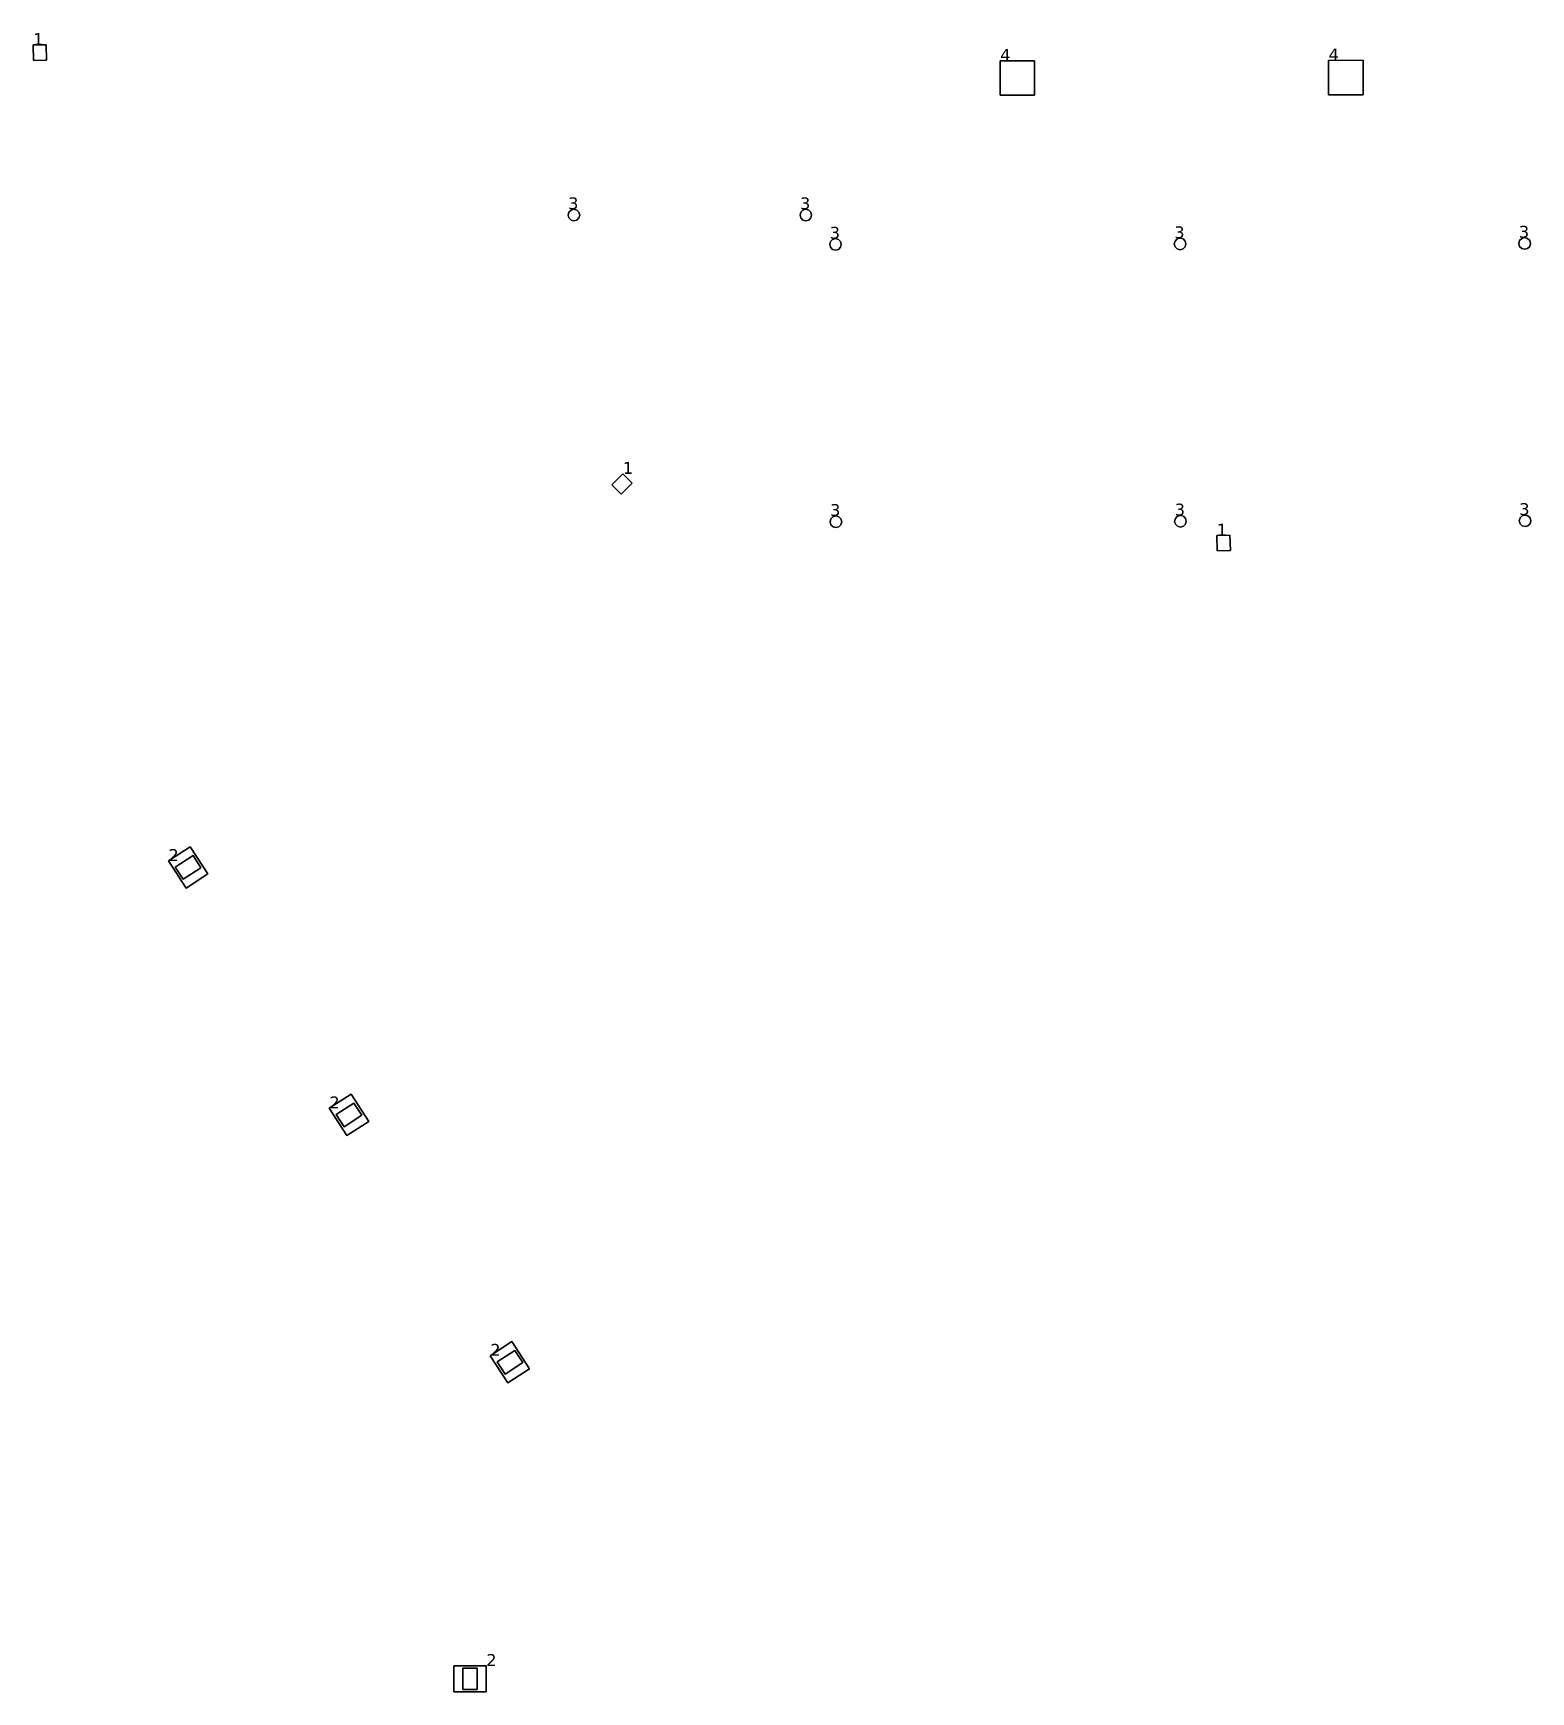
# Model space of a CAD drawing. Header units: inches. Extents: x -3 to 1235, y -1 to 963.
# Drawn here: x -0.29 to 22.51, y -1 to 24.24 of the extents above; entities that cross this region are included whole.
import ezdxf

# ---------------------------------------------------------------- set-up
doc = ezdxf.new("R2010")
doc.units = ezdxf.units.IN
doc.header["$MEASUREMENT"] = 0
doc.layers.add('DLX_TERR_LUM', color=7, linetype='Continuous', true_color=0x000000)
doc.layers.add('DLX_TERR_LUMKEY_IDX', color=7, linetype='Continuous', true_color=0x7f7f7f)
doc.styles.add('TableTextStyle', font='')
doc.styles.get('TableTextStyle').set_extended_font_data('VERDANA.TTF')

msp = doc.modelspace()

# ---------------------------------------------------------------- linework, layer by layer
at = {"layer": 'DLX_TERR_LUM'}
for points in [[(-0.287, 24.064, 0), (-0.087, 24.067, 0)], [(-0.087, 24.067, 0), (-0.287, 24.064, 0)], [(-0.087, 24.067, 0), (-0.287, 24.064, 0)], [(-0.287, 24.064, 0), (-0.087, 24.067, 0)], [(-0.283, 23.829, 0), (-0.287, 24.064, 0)], [(-0.287, 24.064, 0), (-0.287, 24.064, 0)], [(-0.287, 24.064, 0), (-0.283, 23.829, 0)], [(-0.287, 24.064, 0), (-0.287, 24.064, 0)], [(-0.287, 24.064, 0), (-0.283, 23.829, 0)], [(-0.283, 23.829, 0), (-0.287, 24.064, 0)], [(-0.087, 24.067, 0), (-0.087, 24.067, 0)], [(-0.087, 24.067, 0), (-0.083, 23.832, 0)], [(-0.083, 23.832, 0), (-0.087, 24.067, 0)], [(-0.087, 24.067, 0), (-0.087, 24.067, 0)], [(-0.083, 23.832, 0), (-0.087, 24.067, 0)], [(-0.087, 24.067, 0), (-0.083, 23.832, 0)], [(-0.083, 23.832, 0), (-0.283, 23.829, 0)], [(-0.283, 23.829, 0), (-0.083, 23.832, 0)], [(-0.283, 23.829, 0), (-0.083, 23.832, 0)], [(-0.083, 23.832, 0), (-0.283, 23.829, 0)], [(-0.283, 23.829, 0), (-0.283, 23.829, 0)], [(-0.283, 23.829, 0), (-0.283, 23.829, 0)], [(-0.083, 23.832, 0), (-0.083, 23.832, 0)], [(-0.083, 23.832, 0), (-0.083, 23.832, 0)], [(14.435, 23.823, 0), (14.96, 23.824, 0)], [(14.96, 23.824, 0), (14.435, 23.823, 0)], [(14.96, 23.824, 0), (14.435, 23.823, 0)], [(14.435, 23.823, 0), (14.96, 23.824, 0)], [(14.435, 23.298, 0), (14.435, 23.823, 0)], [(14.435, 23.823, 0), (14.435, 23.823, 0)], [(14.435, 23.823, 0), (14.435, 23.298, 0)], [(14.435, 23.823, 0), (14.435, 23.823, 0)], [(14.435, 23.823, 0), (14.435, 23.298, 0)], [(14.435, 23.298, 0), (14.435, 23.823, 0)], [(14.96, 23.824, 0), (14.96, 23.824, 0)], [(14.96, 23.824, 0), (14.96, 23.299, 0)], [(14.96, 23.299, 0), (14.96, 23.824, 0)], [(14.96, 23.824, 0), (14.96, 23.824, 0)], [(14.96, 23.299, 0), (14.96, 23.824, 0)], [(14.96, 23.824, 0), (14.96, 23.299, 0)], [(19.435, 23.83, 0), (19.96, 23.831, 0)], [(19.96, 23.831, 0), (19.435, 23.83, 0)], [(19.96, 23.831, 0), (19.435, 23.83, 0)], [(19.435, 23.83, 0), (19.96, 23.831, 0)], [(19.435, 23.305, 0), (19.435, 23.83, 0)], [(19.435, 23.83, 0), (19.435, 23.83, 0)], [(19.435, 23.83, 0), (19.435, 23.305, 0)], [(19.435, 23.83, 0), (19.435, 23.83, 0)], [(19.435, 23.83, 0), (19.435, 23.305, 0)], [(19.435, 23.305, 0), (19.435, 23.83, 0)], [(19.96, 23.831, 0), (19.96, 23.831, 0)], [(19.96, 23.831, 0), (19.96, 23.306, 0)], [(19.96, 23.306, 0), (19.96, 23.831, 0)], [(19.96, 23.831, 0), (19.96, 23.831, 0)], [(19.96, 23.306, 0), (19.96, 23.831, 0)], [(19.96, 23.831, 0), (19.96, 23.306, 0)], [(14.96, 23.299, 0), (14.435, 23.298, 0)], [(14.435, 23.298, 0), (14.96, 23.299, 0)], [(14.435, 23.298, 0), (14.96, 23.299, 0)], [(14.96, 23.299, 0), (14.435, 23.298, 0)], [(14.435, 23.298, 0), (14.435, 23.298, 0)], [(14.435, 23.298, 0), (14.435, 23.298, 0)], [(14.96, 23.299, 0), (14.96, 23.299, 0)], [(14.96, 23.299, 0), (14.96, 23.299, 0)], [(19.96, 23.306, 0), (19.435, 23.305, 0)], [(19.435, 23.305, 0), (19.96, 23.306, 0)], [(19.435, 23.305, 0), (19.96, 23.306, 0)], [(19.96, 23.306, 0), (19.435, 23.305, 0)], [(19.435, 23.305, 0), (19.435, 23.305, 0)], [(19.435, 23.305, 0), (19.435, 23.305, 0)], [(19.96, 23.306, 0), (19.96, 23.306, 0)], [(19.96, 23.306, 0), (19.96, 23.306, 0)], [(7.858, 21.475, 0), (7.87, 21.52, 0)], [(7.87, 21.52, 0), (7.858, 21.475, 0)], [(7.87, 21.52, 0), (7.858, 21.475, 0)], [(7.858, 21.475, 0), (7.87, 21.52, 0)], [(7.87, 21.431, 0), (7.858, 21.475, 0)], [(7.858, 21.475, 0), (7.858, 21.475, 0)], [(7.858, 21.475, 0), (7.87, 21.431, 0)], [(7.858, 21.475, 0), (7.858, 21.475, 0)], [(7.858, 21.475, 0), (7.87, 21.431, 0)], [(7.87, 21.431, 0), (7.858, 21.475, 0)], [(7.87, 21.52, 0), (7.902, 21.552, 0)], [(7.902, 21.552, 0), (7.87, 21.52, 0)], [(7.902, 21.552, 0), (7.87, 21.52, 0)], [(7.87, 21.52, 0), (7.902, 21.552, 0)], [(7.87, 21.52, 0), (7.87, 21.52, 0)], [(7.87, 21.52, 0), (7.87, 21.52, 0)], [(7.902, 21.552, 0), (7.947, 21.564, 0)], [(7.947, 21.564, 0), (7.902, 21.552, 0)], [(7.947, 21.564, 0), (7.902, 21.552, 0)], [(7.902, 21.552, 0), (7.947, 21.564, 0)], [(7.902, 21.552, 0), (7.902, 21.552, 0)], [(7.902, 21.552, 0), (7.902, 21.552, 0)], [(7.947, 21.564, 0), (7.947, 21.564, 0)], [(7.947, 21.564, 0), (7.991, 21.552, 0)], [(7.991, 21.552, 0), (7.947, 21.564, 0)], [(7.947, 21.564, 0), (7.947, 21.564, 0)], [(7.991, 21.552, 0), (7.947, 21.564, 0)], [(7.947, 21.564, 0), (7.991, 21.552, 0)], [(7.991, 21.552, 0), (7.991, 21.552, 0)], [(7.991, 21.552, 0), (8.023, 21.52, 0)], [(8.023, 21.52, 0), (7.991, 21.552, 0)], [(7.991, 21.552, 0), (7.991, 21.552, 0)], [(8.023, 21.52, 0), (7.991, 21.552, 0)], [(7.991, 21.552, 0), (8.023, 21.52, 0)], [(8.023, 21.52, 0), (8.023, 21.52, 0)], [(8.023, 21.52, 0), (8.035, 21.475, 0)], [(8.035, 21.475, 0), (8.023, 21.52, 0)], [(8.023, 21.52, 0), (8.023, 21.52, 0)], [(8.035, 21.475, 0), (8.023, 21.52, 0)], [(8.023, 21.52, 0), (8.035, 21.475, 0)], [(8.035, 21.475, 0), (8.023, 21.431, 0)], [(8.023, 21.431, 0), (8.035, 21.475, 0)], [(8.023, 21.431, 0), (8.035, 21.475, 0)], [(8.035, 21.475, 0), (8.023, 21.431, 0)], [(8.035, 21.475, 0), (8.035, 21.475, 0)], [(8.035, 21.475, 0), (8.035, 21.475, 0)], [(11.388, 21.475, 0), (11.4, 21.52, 0)], [(11.4, 21.52, 0), (11.388, 21.475, 0)], [(11.4, 21.52, 0), (11.388, 21.475, 0)], [(11.388, 21.475, 0), (11.4, 21.52, 0)], [(11.4, 21.431, 0), (11.388, 21.475, 0)], [(11.388, 21.475, 0), (11.388, 21.475, 0)], [(11.388, 21.475, 0), (11.4, 21.431, 0)], [(11.388, 21.475, 0), (11.388, 21.475, 0)], [(11.388, 21.475, 0), (11.4, 21.431, 0)], [(11.4, 21.431, 0), (11.388, 21.475, 0)], [(11.4, 21.52, 0), (11.432, 21.552, 0)], [(11.432, 21.552, 0), (11.4, 21.52, 0)], [(11.432, 21.552, 0), (11.4, 21.52, 0)], [(11.4, 21.52, 0), (11.432, 21.552, 0)], [(11.4, 21.52, 0), (11.4, 21.52, 0)], [(11.4, 21.52, 0), (11.4, 21.52, 0)], [(11.432, 21.552, 0), (11.477, 21.564, 0)], [(11.477, 21.564, 0), (11.432, 21.552, 0)], [(11.477, 21.564, 0), (11.432, 21.552, 0)], [(11.432, 21.552, 0), (11.477, 21.564, 0)], [(11.432, 21.552, 0), (11.432, 21.552, 0)], [(11.432, 21.552, 0), (11.432, 21.552, 0)], [(11.477, 21.564, 0), (11.477, 21.564, 0)], [(11.477, 21.564, 0), (11.521, 21.552, 0)], [(11.521, 21.552, 0), (11.477, 21.564, 0)], [(11.477, 21.564, 0), (11.477, 21.564, 0)], [(11.521, 21.552, 0), (11.477, 21.564, 0)], [(11.477, 21.564, 0), (11.521, 21.552, 0)], [(11.521, 21.552, 0), (11.521, 21.552, 0)], [(11.521, 21.552, 0), (11.553, 21.52, 0)], [(11.553, 21.52, 0), (11.521, 21.552, 0)], [(11.521, 21.552, 0), (11.521, 21.552, 0)], [(11.553, 21.52, 0), (11.521, 21.552, 0)], [(11.521, 21.552, 0), (11.553, 21.52, 0)], [(11.553, 21.52, 0), (11.553, 21.52, 0)], [(11.553, 21.52, 0), (11.565, 21.475, 0)], [(11.565, 21.475, 0), (11.553, 21.52, 0)], [(11.553, 21.52, 0), (11.553, 21.52, 0)], [(11.565, 21.475, 0), (11.553, 21.52, 0)], [(11.553, 21.52, 0), (11.565, 21.475, 0)], [(11.565, 21.475, 0), (11.553, 21.431, 0)], [(11.553, 21.431, 0), (11.565, 21.475, 0)], [(11.553, 21.431, 0), (11.565, 21.475, 0)], [(11.565, 21.475, 0), (11.553, 21.431, 0)], [(11.565, 21.475, 0), (11.565, 21.475, 0)], [(11.565, 21.475, 0), (11.565, 21.475, 0)], [(7.87, 21.431, 0), (7.87, 21.431, 0)], [(7.902, 21.399, 0), (7.87, 21.431, 0)], [(7.87, 21.431, 0), (7.87, 21.431, 0)], [(7.87, 21.431, 0), (7.902, 21.399, 0)], [(7.87, 21.431, 0), (7.902, 21.399, 0)], [(7.902, 21.399, 0), (7.87, 21.431, 0)], [(7.947, 21.387, 0), (7.902, 21.399, 0)], [(7.902, 21.399, 0), (7.902, 21.399, 0)], [(7.902, 21.399, 0), (7.947, 21.387, 0)], [(7.902, 21.399, 0), (7.902, 21.399, 0)], [(7.902, 21.399, 0), (7.947, 21.387, 0)], [(7.947, 21.387, 0), (7.902, 21.399, 0)], [(7.991, 21.399, 0), (7.947, 21.387, 0)], [(7.947, 21.387, 0), (7.991, 21.399, 0)], [(7.947, 21.387, 0), (7.991, 21.399, 0)], [(7.991, 21.399, 0), (7.947, 21.387, 0)], [(7.947, 21.387, 0), (7.947, 21.387, 0)], [(7.947, 21.387, 0), (7.947, 21.387, 0)], [(8.023, 21.431, 0), (7.991, 21.399, 0)], [(7.991, 21.399, 0), (8.023, 21.431, 0)], [(7.991, 21.399, 0), (8.023, 21.431, 0)], [(8.023, 21.431, 0), (7.991, 21.399, 0)], [(7.991, 21.399, 0), (7.991, 21.399, 0)], [(7.991, 21.399, 0), (7.991, 21.399, 0)], [(8.023, 21.431, 0), (8.023, 21.431, 0)], [(8.023, 21.431, 0), (8.023, 21.431, 0)], [(11.4, 21.431, 0), (11.4, 21.431, 0)], [(11.432, 21.399, 0), (11.4, 21.431, 0)], [(11.4, 21.431, 0), (11.4, 21.431, 0)], [(11.4, 21.431, 0), (11.432, 21.399, 0)], [(11.4, 21.431, 0), (11.432, 21.399, 0)], [(11.432, 21.399, 0), (11.4, 21.431, 0)], [(11.477, 21.387, 0), (11.432, 21.399, 0)], [(11.432, 21.399, 0), (11.432, 21.399, 0)], [(11.432, 21.399, 0), (11.477, 21.387, 0)], [(11.432, 21.399, 0), (11.432, 21.399, 0)], [(11.432, 21.399, 0), (11.477, 21.387, 0)], [(11.477, 21.387, 0), (11.432, 21.399, 0)], [(11.521, 21.399, 0), (11.477, 21.387, 0)], [(11.477, 21.387, 0), (11.521, 21.399, 0)], [(11.477, 21.387, 0), (11.521, 21.399, 0)], [(11.521, 21.399, 0), (11.477, 21.387, 0)], [(11.477, 21.387, 0), (11.477, 21.387, 0)], [(11.477, 21.387, 0), (11.477, 21.387, 0)], [(11.553, 21.431, 0), (11.521, 21.399, 0)], [(11.521, 21.399, 0), (11.553, 21.431, 0)], [(11.521, 21.399, 0), (11.553, 21.431, 0)], [(11.553, 21.431, 0), (11.521, 21.399, 0)], [(11.521, 21.399, 0), (11.521, 21.399, 0)], [(11.521, 21.399, 0), (11.521, 21.399, 0)], [(11.553, 21.431, 0), (11.553, 21.431, 0)], [(11.553, 21.431, 0), (11.553, 21.431, 0)], [(11.84, 21.028, 0), (11.852, 21.072, 0)], [(11.852, 21.072, 0), (11.84, 21.028, 0)], [(11.852, 21.072, 0), (11.84, 21.028, 0)], [(11.84, 21.028, 0), (11.852, 21.072, 0)], [(11.852, 20.984, 0), (11.84, 21.028, 0)], [(11.84, 21.028, 0), (11.84, 21.028, 0)], [(11.84, 21.028, 0), (11.852, 20.984, 0)], [(11.84, 21.028, 0), (11.84, 21.028, 0)], [(11.84, 21.028, 0), (11.852, 20.984, 0)], [(11.852, 20.984, 0), (11.84, 21.028, 0)], [(11.852, 21.072, 0), (11.885, 21.104, 0)], [(11.885, 21.104, 0), (11.852, 21.072, 0)], [(11.885, 21.104, 0), (11.852, 21.072, 0)], [(11.852, 21.072, 0), (11.885, 21.104, 0)], [(11.852, 21.072, 0), (11.852, 21.072, 0)], [(11.852, 21.072, 0), (11.852, 21.072, 0)], [(11.852, 20.984, 0), (11.852, 20.984, 0)], [(11.885, 20.951, 0), (11.852, 20.984, 0)], [(11.852, 20.984, 0), (11.852, 20.984, 0)], [(11.852, 20.984, 0), (11.885, 20.951, 0)], [(11.852, 20.984, 0), (11.885, 20.951, 0)], [(11.885, 20.951, 0), (11.852, 20.984, 0)], [(11.885, 21.104, 0), (11.929, 21.116, 0)], [(11.929, 21.116, 0), (11.885, 21.104, 0)], [(11.929, 21.116, 0), (11.885, 21.104, 0)], [(11.885, 21.104, 0), (11.929, 21.116, 0)], [(11.885, 21.104, 0), (11.885, 21.104, 0)], [(11.885, 21.104, 0), (11.885, 21.104, 0)], [(11.929, 21.116, 0), (11.929, 21.116, 0)], [(11.929, 21.116, 0), (11.973, 21.105, 0)], [(11.973, 21.105, 0), (11.929, 21.116, 0)], [(11.929, 21.116, 0), (11.929, 21.116, 0)], [(11.973, 21.105, 0), (11.929, 21.116, 0)], [(11.929, 21.116, 0), (11.973, 21.105, 0)], [(11.973, 21.105, 0), (11.973, 21.105, 0)], [(11.973, 21.105, 0), (12.005, 21.072, 0)], [(12.005, 21.072, 0), (11.973, 21.105, 0)], [(11.973, 21.105, 0), (11.973, 21.105, 0)], [(12.005, 21.072, 0), (11.973, 21.105, 0)], [(11.973, 21.105, 0), (12.005, 21.072, 0)], [(12.006, 20.984, 0), (11.973, 20.951, 0)], [(11.973, 20.951, 0), (12.006, 20.984, 0)], [(11.973, 20.951, 0), (12.006, 20.984, 0)], [(12.006, 20.984, 0), (11.973, 20.951, 0)], [(12.005, 21.072, 0), (12.005, 21.072, 0)], [(12.005, 21.072, 0), (12.017, 21.028, 0)], [(12.017, 21.028, 0), (12.005, 21.072, 0)], [(12.005, 21.072, 0), (12.005, 21.072, 0)], [(12.017, 21.028, 0), (12.005, 21.072, 0)], [(12.005, 21.072, 0), (12.017, 21.028, 0)], [(12.017, 21.028, 0), (12.006, 20.984, 0)], [(12.006, 20.984, 0), (12.017, 21.028, 0)], [(12.006, 20.984, 0), (12.017, 21.028, 0)], [(12.017, 21.028, 0), (12.006, 20.984, 0)], [(12.006, 20.984, 0), (12.006, 20.984, 0)], [(12.006, 20.984, 0), (12.006, 20.984, 0)], [(12.017, 21.028, 0), (12.017, 21.028, 0)], [(12.017, 21.028, 0), (12.017, 21.028, 0)], [(17.086, 21.035, 0), (17.098, 21.079, 0)], [(17.098, 21.079, 0), (17.086, 21.035, 0)], [(17.098, 21.079, 0), (17.086, 21.035, 0)], [(17.086, 21.035, 0), (17.098, 21.079, 0)], [(17.098, 20.991, 0), (17.086, 21.035, 0)], [(17.086, 21.035, 0), (17.086, 21.035, 0)], [(17.086, 21.035, 0), (17.098, 20.991, 0)], [(17.086, 21.035, 0), (17.086, 21.035, 0)], [(17.086, 21.035, 0), (17.098, 20.991, 0)], [(17.098, 20.991, 0), (17.086, 21.035, 0)], [(17.098, 21.079, 0), (17.13, 21.112, 0)], [(17.13, 21.112, 0), (17.098, 21.079, 0)], [(17.13, 21.112, 0), (17.098, 21.079, 0)], [(17.098, 21.079, 0), (17.13, 21.112, 0)], [(17.098, 21.079, 0), (17.098, 21.079, 0)], [(17.098, 21.079, 0), (17.098, 21.079, 0)], [(17.098, 20.991, 0), (17.098, 20.991, 0)], [(17.131, 20.959, 0), (17.098, 20.991, 0)], [(17.098, 20.991, 0), (17.098, 20.991, 0)], [(17.098, 20.991, 0), (17.131, 20.959, 0)], [(17.098, 20.991, 0), (17.131, 20.959, 0)], [(17.131, 20.959, 0), (17.098, 20.991, 0)], [(17.13, 21.112, 0), (17.175, 21.124, 0)], [(17.175, 21.124, 0), (17.13, 21.112, 0)], [(17.175, 21.124, 0), (17.13, 21.112, 0)], [(17.13, 21.112, 0), (17.175, 21.124, 0)], [(17.13, 21.112, 0), (17.13, 21.112, 0)], [(17.13, 21.112, 0), (17.13, 21.112, 0)], [(17.175, 20.947, 0), (17.131, 20.959, 0)], [(17.131, 20.959, 0), (17.131, 20.959, 0)], [(17.131, 20.959, 0), (17.175, 20.947, 0)], [(17.131, 20.959, 0), (17.131, 20.959, 0)], [(17.131, 20.959, 0), (17.175, 20.947, 0)], [(17.175, 20.947, 0), (17.131, 20.959, 0)], [(17.175, 21.124, 0), (17.175, 21.124, 0)], [(17.175, 21.124, 0), (17.219, 21.112, 0)], [(17.219, 21.112, 0), (17.175, 21.124, 0)], [(17.175, 21.124, 0), (17.175, 21.124, 0)], [(17.219, 21.112, 0), (17.175, 21.124, 0)], [(17.175, 21.124, 0), (17.219, 21.112, 0)], [(17.219, 20.959, 0), (17.175, 20.947, 0)], [(17.175, 20.947, 0), (17.219, 20.959, 0)], [(17.175, 20.947, 0), (17.219, 20.959, 0)], [(17.219, 20.959, 0), (17.175, 20.947, 0)], [(17.219, 21.112, 0), (17.219, 21.112, 0)], [(17.219, 21.112, 0), (17.251, 21.079, 0)], [(17.251, 21.079, 0), (17.219, 21.112, 0)], [(17.219, 21.112, 0), (17.219, 21.112, 0)], [(17.251, 21.079, 0), (17.219, 21.112, 0)], [(17.219, 21.112, 0), (17.251, 21.079, 0)], [(17.251, 20.991, 0), (17.219, 20.959, 0)], [(17.219, 20.959, 0), (17.251, 20.991, 0)], [(17.219, 20.959, 0), (17.251, 20.991, 0)], [(17.251, 20.991, 0), (17.219, 20.959, 0)], [(17.219, 20.959, 0), (17.219, 20.959, 0)], [(17.219, 20.959, 0), (17.219, 20.959, 0)], [(17.251, 21.079, 0), (17.251, 21.079, 0)], [(17.251, 21.079, 0), (17.263, 21.035, 0)], [(17.263, 21.035, 0), (17.251, 21.079, 0)], [(17.251, 21.079, 0), (17.251, 21.079, 0)], [(17.263, 21.035, 0), (17.251, 21.079, 0)], [(17.251, 21.079, 0), (17.263, 21.035, 0)], [(17.263, 21.035, 0), (17.251, 20.991, 0)], [(17.251, 20.991, 0), (17.263, 21.035, 0)], [(17.251, 20.991, 0), (17.263, 21.035, 0)], [(17.263, 21.035, 0), (17.251, 20.991, 0)], [(17.251, 20.991, 0), (17.251, 20.991, 0)], [(17.251, 20.991, 0), (17.251, 20.991, 0)], [(17.263, 21.035, 0), (17.263, 21.035, 0)], [(17.263, 21.035, 0), (17.263, 21.035, 0)], [(22.332, 21.042, 0), (22.344, 21.086, 0)], [(22.344, 21.086, 0), (22.332, 21.042, 0)], [(22.344, 21.086, 0), (22.332, 21.042, 0)], [(22.332, 21.042, 0), (22.344, 21.086, 0)], [(22.344, 20.998, 0), (22.332, 21.042, 0)], [(22.332, 21.042, 0), (22.332, 21.042, 0)], [(22.332, 21.042, 0), (22.344, 20.998, 0)], [(22.332, 21.042, 0), (22.332, 21.042, 0)], [(22.332, 21.042, 0), (22.344, 20.998, 0)], [(22.344, 20.998, 0), (22.332, 21.042, 0)], [(22.344, 21.086, 0), (22.376, 21.119, 0)], [(22.376, 21.119, 0), (22.344, 21.086, 0)], [(22.376, 21.119, 0), (22.344, 21.086, 0)], [(22.344, 21.086, 0), (22.376, 21.119, 0)], [(22.344, 21.086, 0), (22.344, 21.086, 0)], [(22.344, 21.086, 0), (22.344, 21.086, 0)], [(22.344, 20.998, 0), (22.344, 20.998, 0)], [(22.376, 20.966, 0), (22.344, 20.998, 0)], [(22.344, 20.998, 0), (22.344, 20.998, 0)], [(22.344, 20.998, 0), (22.376, 20.966, 0)], [(22.344, 20.998, 0), (22.376, 20.966, 0)], [(22.376, 20.966, 0), (22.344, 20.998, 0)], [(22.376, 21.119, 0), (22.42, 21.131, 0)], [(22.42, 21.131, 0), (22.376, 21.119, 0)], [(22.42, 21.131, 0), (22.376, 21.119, 0)], [(22.376, 21.119, 0), (22.42, 21.131, 0)], [(22.376, 21.119, 0), (22.376, 21.119, 0)], [(22.376, 21.119, 0), (22.376, 21.119, 0)], [(22.421, 20.954, 0), (22.376, 20.966, 0)], [(22.376, 20.966, 0), (22.376, 20.966, 0)], [(22.376, 20.966, 0), (22.421, 20.954, 0)], [(22.376, 20.966, 0), (22.376, 20.966, 0)], [(22.376, 20.966, 0), (22.421, 20.954, 0)], [(22.421, 20.954, 0), (22.376, 20.966, 0)], [(22.42, 21.131, 0), (22.42, 21.131, 0)], [(22.42, 21.131, 0), (22.465, 21.119, 0)], [(22.465, 21.119, 0), (22.42, 21.131, 0)], [(22.42, 21.131, 0), (22.42, 21.131, 0)], [(22.465, 21.119, 0), (22.42, 21.131, 0)], [(22.42, 21.131, 0), (22.465, 21.119, 0)], [(22.465, 20.966, 0), (22.421, 20.954, 0)], [(22.421, 20.954, 0), (22.465, 20.966, 0)], [(22.421, 20.954, 0), (22.465, 20.966, 0)], [(22.465, 20.966, 0), (22.421, 20.954, 0)], [(22.465, 21.119, 0), (22.465, 21.119, 0)], [(22.465, 21.119, 0), (22.497, 21.087, 0)], [(22.497, 21.087, 0), (22.465, 21.119, 0)], [(22.465, 21.119, 0), (22.465, 21.119, 0)], [(22.497, 21.087, 0), (22.465, 21.119, 0)], [(22.465, 21.119, 0), (22.497, 21.087, 0)], [(22.497, 20.998, 0), (22.465, 20.966, 0)], [(22.465, 20.966, 0), (22.497, 20.998, 0)], [(22.465, 20.966, 0), (22.497, 20.998, 0)], [(22.497, 20.998, 0), (22.465, 20.966, 0)], [(22.465, 20.966, 0), (22.465, 20.966, 0)], [(22.465, 20.966, 0), (22.465, 20.966, 0)], [(22.497, 21.087, 0), (22.497, 21.087, 0)], [(22.497, 21.087, 0), (22.509, 21.042, 0)], [(22.509, 21.042, 0), (22.497, 21.087, 0)], [(22.497, 21.087, 0), (22.497, 21.087, 0)], [(22.509, 21.042, 0), (22.497, 21.087, 0)], [(22.497, 21.087, 0), (22.509, 21.042, 0)], [(22.509, 21.042, 0), (22.497, 20.998, 0)], [(22.497, 20.998, 0), (22.509, 21.042, 0)], [(22.497, 20.998, 0), (22.509, 21.042, 0)], [(22.509, 21.042, 0), (22.497, 20.998, 0)], [(22.497, 20.998, 0), (22.497, 20.998, 0)], [(22.497, 20.998, 0), (22.497, 20.998, 0)], [(22.509, 21.042, 0), (22.509, 21.042, 0)], [(22.509, 21.042, 0), (22.509, 21.042, 0)], [(11.929, 20.94, 0), (11.885, 20.951, 0)], [(11.885, 20.951, 0), (11.885, 20.951, 0)], [(11.885, 20.951, 0), (11.929, 20.94, 0)], [(11.885, 20.951, 0), (11.885, 20.951, 0)], [(11.885, 20.951, 0), (11.929, 20.94, 0)], [(11.929, 20.94, 0), (11.885, 20.951, 0)], [(11.973, 20.951, 0), (11.929, 20.94, 0)], [(11.929, 20.94, 0), (11.973, 20.951, 0)], [(11.929, 20.94, 0), (11.973, 20.951, 0)], [(11.973, 20.951, 0), (11.929, 20.94, 0)], [(11.929, 20.94, 0), (11.929, 20.94, 0)], [(11.929, 20.94, 0), (11.929, 20.94, 0)], [(11.973, 20.951, 0), (11.973, 20.951, 0)], [(11.973, 20.951, 0), (11.973, 20.951, 0)], [(17.175, 20.947, 0), (17.175, 20.947, 0)], [(17.175, 20.947, 0), (17.175, 20.947, 0)], [(22.421, 20.954, 0), (22.421, 20.954, 0)], [(22.421, 20.954, 0), (22.421, 20.954, 0)], [(8.525, 17.37, 0), (8.691, 17.536, 0)], [(8.691, 17.536, 0), (8.525, 17.37, 0)], [(8.691, 17.536, 0), (8.525, 17.37, 0)], [(8.525, 17.37, 0), (8.691, 17.536, 0)], [(8.691, 17.536, 0), (8.691, 17.536, 0)], [(8.691, 17.536, 0), (8.832, 17.394, 0)], [(8.832, 17.394, 0), (8.691, 17.536, 0)], [(8.691, 17.536, 0), (8.691, 17.536, 0)], [(8.832, 17.394, 0), (8.691, 17.536, 0)], [(8.691, 17.536, 0), (8.832, 17.394, 0)], [(8.666, 17.228, 0), (8.525, 17.37, 0)], [(8.525, 17.37, 0), (8.525, 17.37, 0)], [(8.525, 17.37, 0), (8.666, 17.228, 0)], [(8.525, 17.37, 0), (8.525, 17.37, 0)], [(8.525, 17.37, 0), (8.666, 17.228, 0)], [(8.666, 17.228, 0), (8.525, 17.37, 0)], [(8.832, 17.394, 0), (8.666, 17.228, 0)], [(8.666, 17.228, 0), (8.832, 17.394, 0)], [(8.666, 17.228, 0), (8.832, 17.394, 0)], [(8.832, 17.394, 0), (8.666, 17.228, 0)], [(8.666, 17.228, 0), (8.666, 17.228, 0)], [(8.666, 17.228, 0), (8.666, 17.228, 0)], [(8.832, 17.394, 0), (8.832, 17.394, 0)], [(8.832, 17.394, 0), (8.832, 17.394, 0)], [(11.846, 16.806, 0), (11.858, 16.851, 0)], [(11.858, 16.851, 0), (11.846, 16.806, 0)], [(11.858, 16.851, 0), (11.846, 16.806, 0)], [(11.846, 16.806, 0), (11.858, 16.851, 0)], [(11.858, 16.762, 0), (11.846, 16.806, 0)], [(11.846, 16.806, 0), (11.846, 16.806, 0)], [(11.846, 16.806, 0), (11.858, 16.762, 0)], [(11.846, 16.806, 0), (11.846, 16.806, 0)], [(11.846, 16.806, 0), (11.858, 16.762, 0)], [(11.858, 16.762, 0), (11.846, 16.806, 0)], [(11.858, 16.851, 0), (11.89, 16.883, 0)], [(11.89, 16.883, 0), (11.858, 16.851, 0)], [(11.89, 16.883, 0), (11.858, 16.851, 0)], [(11.858, 16.851, 0), (11.89, 16.883, 0)], [(11.858, 16.851, 0), (11.858, 16.851, 0)], [(11.858, 16.851, 0), (11.858, 16.851, 0)], [(11.858, 16.762, 0), (11.858, 16.762, 0)], [(11.891, 16.73, 0), (11.858, 16.762, 0)], [(11.858, 16.762, 0), (11.858, 16.762, 0)], [(11.858, 16.762, 0), (11.891, 16.73, 0)], [(11.858, 16.762, 0), (11.891, 16.73, 0)], [(11.891, 16.73, 0), (11.858, 16.762, 0)], [(11.89, 16.883, 0), (11.935, 16.895, 0)], [(11.935, 16.895, 0), (11.89, 16.883, 0)], [(11.935, 16.895, 0), (11.89, 16.883, 0)], [(11.89, 16.883, 0), (11.935, 16.895, 0)], [(11.89, 16.883, 0), (11.89, 16.883, 0)], [(11.89, 16.883, 0), (11.89, 16.883, 0)], [(11.935, 16.718, 0), (11.891, 16.73, 0)], [(11.891, 16.73, 0), (11.891, 16.73, 0)], [(11.891, 16.73, 0), (11.935, 16.718, 0)], [(11.891, 16.73, 0), (11.891, 16.73, 0)], [(11.891, 16.73, 0), (11.935, 16.718, 0)], [(11.935, 16.718, 0), (11.891, 16.73, 0)], [(11.935, 16.895, 0), (11.935, 16.895, 0)], [(11.935, 16.895, 0), (11.979, 16.883, 0)], [(11.979, 16.883, 0), (11.935, 16.895, 0)], [(11.935, 16.895, 0), (11.935, 16.895, 0)], [(11.979, 16.883, 0), (11.935, 16.895, 0)], [(11.935, 16.895, 0), (11.979, 16.883, 0)], [(11.979, 16.73, 0), (11.935, 16.718, 0)], [(11.935, 16.718, 0), (11.979, 16.73, 0)], [(11.935, 16.718, 0), (11.979, 16.73, 0)], [(11.979, 16.73, 0), (11.935, 16.718, 0)], [(11.935, 16.718, 0), (11.935, 16.718, 0)], [(11.935, 16.718, 0), (11.935, 16.718, 0)], [(11.979, 16.883, 0), (11.979, 16.883, 0)], [(11.979, 16.883, 0), (12.011, 16.851, 0)], [(12.011, 16.851, 0), (11.979, 16.883, 0)], [(11.979, 16.883, 0), (11.979, 16.883, 0)], [(12.011, 16.851, 0), (11.979, 16.883, 0)], [(11.979, 16.883, 0), (12.011, 16.851, 0)], [(12.011, 16.762, 0), (11.979, 16.73, 0)], [(11.979, 16.73, 0), (12.011, 16.762, 0)], [(11.979, 16.73, 0), (12.011, 16.762, 0)], [(12.011, 16.762, 0), (11.979, 16.73, 0)], [(11.979, 16.73, 0), (11.979, 16.73, 0)], [(11.979, 16.73, 0), (11.979, 16.73, 0)], [(12.011, 16.851, 0), (12.011, 16.851, 0)], [(12.011, 16.851, 0), (12.023, 16.807, 0)], [(12.023, 16.807, 0), (12.011, 16.851, 0)], [(12.011, 16.851, 0), (12.011, 16.851, 0)], [(12.023, 16.807, 0), (12.011, 16.851, 0)], [(12.011, 16.851, 0), (12.023, 16.807, 0)], [(12.023, 16.807, 0), (12.011, 16.762, 0)], [(12.011, 16.762, 0), (12.023, 16.807, 0)], [(12.011, 16.762, 0), (12.023, 16.807, 0)], [(12.023, 16.807, 0), (12.011, 16.762, 0)], [(12.011, 16.762, 0), (12.011, 16.762, 0)], [(12.011, 16.762, 0), (12.011, 16.762, 0)], [(12.023, 16.807, 0), (12.023, 16.807, 0)], [(12.023, 16.807, 0), (12.023, 16.807, 0)], [(17.092, 16.813, 0), (17.104, 16.858, 0)], [(17.104, 16.858, 0), (17.092, 16.813, 0)], [(17.104, 16.858, 0), (17.092, 16.813, 0)], [(17.092, 16.813, 0), (17.104, 16.858, 0)], [(17.104, 16.769, 0), (17.092, 16.813, 0)], [(17.092, 16.813, 0), (17.092, 16.813, 0)], [(17.092, 16.813, 0), (17.104, 16.769, 0)], [(17.092, 16.813, 0), (17.092, 16.813, 0)], [(17.092, 16.813, 0), (17.104, 16.769, 0)], [(17.104, 16.769, 0), (17.092, 16.813, 0)], [(17.104, 16.858, 0), (17.136, 16.89, 0)], [(17.136, 16.89, 0), (17.104, 16.858, 0)], [(17.136, 16.89, 0), (17.104, 16.858, 0)], [(17.104, 16.858, 0), (17.136, 16.89, 0)], [(17.104, 16.858, 0), (17.104, 16.858, 0)], [(17.104, 16.858, 0), (17.104, 16.858, 0)], [(17.104, 16.769, 0), (17.104, 16.769, 0)], [(17.136, 16.737, 0), (17.104, 16.769, 0)], [(17.104, 16.769, 0), (17.104, 16.769, 0)], [(17.104, 16.769, 0), (17.136, 16.737, 0)], [(17.104, 16.769, 0), (17.136, 16.737, 0)], [(17.136, 16.737, 0), (17.104, 16.769, 0)], [(17.136, 16.89, 0), (17.18, 16.902, 0)], [(17.18, 16.902, 0), (17.136, 16.89, 0)], [(17.18, 16.902, 0), (17.136, 16.89, 0)], [(17.136, 16.89, 0), (17.18, 16.902, 0)], [(17.136, 16.89, 0), (17.136, 16.89, 0)], [(17.136, 16.89, 0), (17.136, 16.89, 0)], [(17.181, 16.725, 0), (17.136, 16.737, 0)], [(17.136, 16.737, 0), (17.136, 16.737, 0)], [(17.136, 16.737, 0), (17.181, 16.725, 0)], [(17.136, 16.737, 0), (17.136, 16.737, 0)], [(17.136, 16.737, 0), (17.181, 16.725, 0)], [(17.181, 16.725, 0), (17.136, 16.737, 0)], [(17.18, 16.902, 0), (17.18, 16.902, 0)], [(17.18, 16.902, 0), (17.224, 16.89, 0)], [(17.224, 16.89, 0), (17.18, 16.902, 0)], [(17.18, 16.902, 0), (17.18, 16.902, 0)], [(17.224, 16.89, 0), (17.18, 16.902, 0)], [(17.18, 16.902, 0), (17.224, 16.89, 0)], [(17.225, 16.737, 0), (17.181, 16.725, 0)], [(17.181, 16.725, 0), (17.225, 16.737, 0)], [(17.181, 16.725, 0), (17.225, 16.737, 0)], [(17.225, 16.737, 0), (17.181, 16.725, 0)], [(17.181, 16.725, 0), (17.181, 16.725, 0)], [(17.181, 16.725, 0), (17.181, 16.725, 0)], [(17.224, 16.89, 0), (17.224, 16.89, 0)], [(17.224, 16.89, 0), (17.257, 16.858, 0)], [(17.257, 16.858, 0), (17.224, 16.89, 0)], [(17.224, 16.89, 0), (17.224, 16.89, 0)], [(17.257, 16.858, 0), (17.224, 16.89, 0)], [(17.224, 16.89, 0), (17.257, 16.858, 0)], [(17.257, 16.77, 0), (17.225, 16.737, 0)], [(17.225, 16.737, 0), (17.257, 16.77, 0)], [(17.225, 16.737, 0), (17.257, 16.77, 0)], [(17.257, 16.77, 0), (17.225, 16.737, 0)], [(17.225, 16.737, 0), (17.225, 16.737, 0)], [(17.225, 16.737, 0), (17.225, 16.737, 0)], [(17.257, 16.858, 0), (17.257, 16.858, 0)], [(17.257, 16.858, 0), (17.269, 16.814, 0)], [(17.269, 16.814, 0), (17.257, 16.858, 0)], [(17.257, 16.858, 0), (17.257, 16.858, 0)], [(17.269, 16.814, 0), (17.257, 16.858, 0)], [(17.257, 16.858, 0), (17.269, 16.814, 0)], [(17.269, 16.814, 0), (17.257, 16.77, 0)], [(17.257, 16.77, 0), (17.269, 16.814, 0)], [(17.257, 16.77, 0), (17.269, 16.814, 0)], [(17.269, 16.814, 0), (17.257, 16.77, 0)], [(17.257, 16.77, 0), (17.257, 16.77, 0)], [(17.257, 16.77, 0), (17.257, 16.77, 0)], [(17.269, 16.814, 0), (17.269, 16.814, 0)], [(17.269, 16.814, 0), (17.269, 16.814, 0)], [(22.338, 16.821, 0), (22.35, 16.865, 0)], [(22.35, 16.865, 0), (22.338, 16.821, 0)], [(22.35, 16.865, 0), (22.338, 16.821, 0)], [(22.338, 16.821, 0), (22.35, 16.865, 0)], [(22.35, 16.776, 0), (22.338, 16.821, 0)], [(22.338, 16.821, 0), (22.338, 16.821, 0)], [(22.338, 16.821, 0), (22.35, 16.776, 0)], [(22.338, 16.821, 0), (22.338, 16.821, 0)], [(22.338, 16.821, 0), (22.35, 16.776, 0)], [(22.35, 16.776, 0), (22.338, 16.821, 0)], [(22.35, 16.865, 0), (22.382, 16.897, 0)], [(22.382, 16.897, 0), (22.35, 16.865, 0)], [(22.382, 16.897, 0), (22.35, 16.865, 0)], [(22.35, 16.865, 0), (22.382, 16.897, 0)], [(22.35, 16.865, 0), (22.35, 16.865, 0)], [(22.35, 16.865, 0), (22.35, 16.865, 0)], [(22.35, 16.776, 0), (22.35, 16.776, 0)], [(22.382, 16.744, 0), (22.35, 16.776, 0)], [(22.35, 16.776, 0), (22.35, 16.776, 0)], [(22.35, 16.776, 0), (22.382, 16.744, 0)], [(22.35, 16.776, 0), (22.382, 16.744, 0)], [(22.382, 16.744, 0), (22.35, 16.776, 0)], [(22.382, 16.897, 0), (22.426, 16.909, 0)], [(22.426, 16.909, 0), (22.382, 16.897, 0)], [(22.426, 16.909, 0), (22.382, 16.897, 0)], [(22.382, 16.897, 0), (22.426, 16.909, 0)], [(22.382, 16.897, 0), (22.382, 16.897, 0)], [(22.382, 16.897, 0), (22.382, 16.897, 0)], [(22.426, 16.732, 0), (22.382, 16.744, 0)], [(22.382, 16.744, 0), (22.382, 16.744, 0)], [(22.382, 16.744, 0), (22.426, 16.732, 0)], [(22.382, 16.744, 0), (22.382, 16.744, 0)], [(22.382, 16.744, 0), (22.426, 16.732, 0)], [(22.426, 16.732, 0), (22.382, 16.744, 0)], [(22.426, 16.909, 0), (22.426, 16.909, 0)], [(22.426, 16.909, 0), (22.47, 16.897, 0)], [(22.47, 16.897, 0), (22.426, 16.909, 0)], [(22.426, 16.909, 0), (22.426, 16.909, 0)], [(22.47, 16.897, 0), (22.426, 16.909, 0)], [(22.426, 16.909, 0), (22.47, 16.897, 0)], [(22.47, 16.744, 0), (22.426, 16.732, 0)], [(22.426, 16.732, 0), (22.47, 16.744, 0)], [(22.426, 16.732, 0), (22.47, 16.744, 0)], [(22.47, 16.744, 0), (22.426, 16.732, 0)], [(22.426, 16.732, 0), (22.426, 16.732, 0)], [(22.426, 16.732, 0), (22.426, 16.732, 0)], [(22.47, 16.897, 0), (22.47, 16.897, 0)], [(22.47, 16.897, 0), (22.503, 16.865, 0)], [(22.503, 16.865, 0), (22.47, 16.897, 0)], [(22.47, 16.897, 0), (22.47, 16.897, 0)], [(22.503, 16.865, 0), (22.47, 16.897, 0)], [(22.47, 16.897, 0), (22.503, 16.865, 0)], [(22.503, 16.777, 0), (22.47, 16.744, 0)], [(22.47, 16.744, 0), (22.503, 16.777, 0)], [(22.47, 16.744, 0), (22.503, 16.777, 0)], [(22.503, 16.777, 0), (22.47, 16.744, 0)], [(22.47, 16.744, 0), (22.47, 16.744, 0)], [(22.47, 16.744, 0), (22.47, 16.744, 0)], [(22.503, 16.865, 0), (22.503, 16.865, 0)], [(22.503, 16.865, 0), (22.515, 16.821, 0)], [(22.515, 16.821, 0), (22.503, 16.865, 0)], [(22.503, 16.865, 0), (22.503, 16.865, 0)], [(22.515, 16.821, 0), (22.503, 16.865, 0)], [(22.503, 16.865, 0), (22.515, 16.821, 0)], [(22.515, 16.821, 0), (22.503, 16.777, 0)], [(22.503, 16.777, 0), (22.515, 16.821, 0)], [(22.503, 16.777, 0), (22.515, 16.821, 0)], [(22.515, 16.821, 0), (22.503, 16.777, 0)], [(22.503, 16.777, 0), (22.503, 16.777, 0)], [(22.503, 16.777, 0), (22.503, 16.777, 0)], [(22.515, 16.821, 0), (22.515, 16.821, 0)], [(22.515, 16.821, 0), (22.515, 16.821, 0)], [(17.733, 16.596, 0), (17.933, 16.603, 0)], [(17.933, 16.603, 0), (17.733, 16.596, 0)], [(17.933, 16.603, 0), (17.733, 16.596, 0)], [(17.733, 16.596, 0), (17.933, 16.603, 0)], [(17.741, 16.362, 0), (17.733, 16.596, 0)], [(17.733, 16.596, 0), (17.733, 16.596, 0)], [(17.733, 16.596, 0), (17.741, 16.362, 0)], [(17.733, 16.596, 0), (17.733, 16.596, 0)], [(17.733, 16.596, 0), (17.741, 16.362, 0)], [(17.741, 16.362, 0), (17.733, 16.596, 0)], [(17.933, 16.603, 0), (17.933, 16.603, 0)], [(17.933, 16.603, 0), (17.941, 16.369, 0)], [(17.941, 16.369, 0), (17.933, 16.603, 0)], [(17.933, 16.603, 0), (17.933, 16.603, 0)], [(17.941, 16.369, 0), (17.933, 16.603, 0)], [(17.933, 16.603, 0), (17.941, 16.369, 0)], [(17.941, 16.369, 0), (17.741, 16.362, 0)], [(17.741, 16.362, 0), (17.941, 16.369, 0)], [(17.741, 16.362, 0), (17.941, 16.369, 0)], [(17.941, 16.369, 0), (17.741, 16.362, 0)], [(17.741, 16.362, 0), (17.741, 16.362, 0)], [(17.741, 16.362, 0), (17.741, 16.362, 0)], [(17.941, 16.369, 0), (17.941, 16.369, 0)], [(17.941, 16.369, 0), (17.941, 16.369, 0)], [(1.772, 11.644, 0), (2.104, 11.859, 0)], [(2.104, 11.859, 0), (1.772, 11.644, 0)], [(2.104, 11.859, 0), (1.772, 11.644, 0)], [(1.772, 11.644, 0), (2.104, 11.859, 0)], [(2.042, 11.23, 0), (1.772, 11.644, 0)], [(1.772, 11.644, 0), (1.772, 11.644, 0)], [(1.772, 11.644, 0), (2.042, 11.23, 0)], [(1.772, 11.644, 0), (1.772, 11.644, 0)], [(1.772, 11.644, 0), (2.042, 11.23, 0)], [(2.042, 11.23, 0), (1.772, 11.644, 0)], [(2.148, 11.725, 0), (1.877, 11.549, 0)], [(1.877, 11.549, 0), (2.148, 11.725, 0)], [(2.104, 11.859, 0), (2.104, 11.859, 0)], [(2.104, 11.859, 0), (2.373, 11.445, 0)], [(2.373, 11.445, 0), (2.104, 11.859, 0)], [(2.104, 11.859, 0), (2.104, 11.859, 0)], [(2.373, 11.445, 0), (2.104, 11.859, 0)], [(2.104, 11.859, 0), (2.373, 11.445, 0)], [(2.268, 11.54, 0), (2.148, 11.725, 0)], [(2.148, 11.725, 0), (2.268, 11.54, 0)], [(1.877, 11.549, 0), (1.998, 11.364, 0)], [(1.998, 11.364, 0), (1.877, 11.549, 0)], [(1.998, 11.364, 0), (2.268, 11.54, 0)], [(2.268, 11.54, 0), (1.998, 11.364, 0)], [(2.373, 11.445, 0), (2.042, 11.23, 0)], [(2.042, 11.23, 0), (2.373, 11.445, 0)], [(2.042, 11.23, 0), (2.373, 11.445, 0)], [(2.373, 11.445, 0), (2.042, 11.23, 0)], [(2.373, 11.445, 0), (2.373, 11.445, 0)], [(2.373, 11.445, 0), (2.373, 11.445, 0)], [(2.042, 11.23, 0), (2.042, 11.23, 0)], [(2.042, 11.23, 0), (2.042, 11.23, 0)], [(4.222, 7.878, 0), (4.553, 8.093, 0)], [(4.553, 8.093, 0), (4.222, 7.878, 0)], [(4.553, 8.093, 0), (4.222, 7.878, 0)], [(4.222, 7.878, 0), (4.553, 8.093, 0)], [(4.553, 8.093, 0), (4.553, 8.093, 0)], [(4.553, 8.093, 0), (4.823, 7.679, 0)], [(4.823, 7.679, 0), (4.553, 8.093, 0)], [(4.553, 8.093, 0), (4.553, 8.093, 0)], [(4.823, 7.679, 0), (4.553, 8.093, 0)], [(4.553, 8.093, 0), (4.823, 7.679, 0)], [(4.491, 7.464, 0), (4.222, 7.878, 0)], [(4.222, 7.878, 0), (4.222, 7.878, 0)], [(4.222, 7.878, 0), (4.491, 7.464, 0)], [(4.222, 7.878, 0), (4.222, 7.878, 0)], [(4.222, 7.878, 0), (4.491, 7.464, 0)], [(4.491, 7.464, 0), (4.222, 7.878, 0)], [(4.597, 7.959, 0), (4.327, 7.783, 0)], [(4.327, 7.783, 0), (4.597, 7.959, 0)], [(4.718, 7.774, 0), (4.597, 7.959, 0)], [(4.597, 7.959, 0), (4.718, 7.774, 0)], [(4.327, 7.783, 0), (4.447, 7.598, 0)], [(4.447, 7.598, 0), (4.327, 7.783, 0)], [(4.447, 7.598, 0), (4.718, 7.774, 0)], [(4.718, 7.774, 0), (4.447, 7.598, 0)], [(4.823, 7.679, 0), (4.491, 7.464, 0)], [(4.491, 7.464, 0), (4.823, 7.679, 0)], [(4.491, 7.464, 0), (4.823, 7.679, 0)], [(4.823, 7.679, 0), (4.491, 7.464, 0)], [(4.823, 7.679, 0), (4.823, 7.679, 0)], [(4.823, 7.679, 0), (4.823, 7.679, 0)], [(4.491, 7.464, 0), (4.491, 7.464, 0)], [(4.491, 7.464, 0), (4.491, 7.464, 0)], [(6.672, 4.112, 0), (7.003, 4.328, 0)], [(7.003, 4.328, 0), (6.672, 4.112, 0)], [(7.003, 4.328, 0), (6.672, 4.112, 0)], [(6.672, 4.112, 0), (7.003, 4.328, 0)], [(7.003, 4.328, 0), (7.003, 4.328, 0)], [(7.003, 4.328, 0), (7.272, 3.913, 0)], [(7.272, 3.913, 0), (7.003, 4.328, 0)], [(7.003, 4.328, 0), (7.003, 4.328, 0)], [(7.272, 3.913, 0), (7.003, 4.328, 0)], [(7.003, 4.328, 0), (7.272, 3.913, 0)], [(6.941, 3.698, 0), (6.672, 4.112, 0)], [(6.672, 4.112, 0), (6.672, 4.112, 0)], [(6.672, 4.112, 0), (6.941, 3.698, 0)], [(6.672, 4.112, 0), (6.672, 4.112, 0)], [(6.672, 4.112, 0), (6.941, 3.698, 0)], [(6.941, 3.698, 0), (6.672, 4.112, 0)], [(7.047, 4.193, 0), (6.776, 4.017, 0)], [(6.776, 4.017, 0), (7.047, 4.193, 0)], [(7.168, 4.008, 0), (7.047, 4.193, 0)], [(7.047, 4.193, 0), (7.168, 4.008, 0)], [(6.776, 4.017, 0), (6.897, 3.832, 0)], [(6.897, 3.832, 0), (6.776, 4.017, 0)], [(6.897, 3.832, 0), (7.168, 4.008, 0)], [(7.168, 4.008, 0), (6.897, 3.832, 0)], [(7.272, 3.913, 0), (6.941, 3.698, 0)], [(6.941, 3.698, 0), (7.272, 3.913, 0)], [(6.941, 3.698, 0), (7.272, 3.913, 0)], [(7.272, 3.913, 0), (6.941, 3.698, 0)], [(7.272, 3.913, 0), (7.272, 3.913, 0)], [(7.272, 3.913, 0), (7.272, 3.913, 0)], [(6.941, 3.698, 0), (6.941, 3.698, 0)], [(6.941, 3.698, 0), (6.941, 3.698, 0)], [(6.117, -1.004, 0), (6.117, -0.609, 0)], [(6.117, -0.609, 0), (6.117, -0.609, 0)], [(6.117, -0.609, 0), (6.117, -1.004, 0)], [(6.117, -0.609, 0), (6.611, -0.609, 0)], [(6.611, -0.609, 0), (6.117, -0.609, 0)], [(6.117, -0.609, 0), (6.117, -0.609, 0)], [(6.117, -0.609, 0), (6.117, -1.004, 0)], [(6.611, -0.609, 0), (6.117, -0.609, 0)], [(6.117, -1.004, 0), (6.117, -0.609, 0)], [(6.117, -0.609, 0), (6.611, -0.609, 0)], [(6.253, -0.645, 0), (6.253, -0.968, 0)], [(6.474, -0.645, 0), (6.253, -0.645, 0)], [(6.253, -0.968, 0), (6.253, -0.645, 0)], [(6.253, -0.645, 0), (6.474, -0.645, 0)], [(6.474, -0.968, 0), (6.474, -0.645, 0)], [(6.474, -0.645, 0), (6.474, -0.968, 0)], [(6.611, -0.609, 0), (6.611, -1.004, 0)], [(6.611, -1.004, 0), (6.611, -0.609, 0)], [(6.611, -0.609, 0), (6.611, -0.609, 0)], [(6.611, -0.609, 0), (6.611, -0.609, 0)], [(6.611, -1.004, 0), (6.611, -0.609, 0)], [(6.611, -0.609, 0), (6.611, -1.004, 0)], [(6.611, -1.004, 0), (6.117, -1.004, 0)], [(6.117, -1.004, 0), (6.117, -1.004, 0)], [(6.117, -1.004, 0), (6.611, -1.004, 0)], [(6.117, -1.004, 0), (6.117, -1.004, 0)], [(6.117, -1.004, 0), (6.611, -1.004, 0)], [(6.611, -1.004, 0), (6.117, -1.004, 0)], [(6.253, -0.968, 0), (6.474, -0.968, 0)], [(6.474, -0.968, 0), (6.253, -0.968, 0)], [(6.611, -1.004, 0), (6.611, -1.004, 0)], [(6.611, -1.004, 0), (6.611, -1.004, 0)]]:
    msp.add_polyline3d(points, dxfattribs=at)

# ---------------------------------------------------------------- texts
at = {"layer": 'DLX_TERR_LUMKEY_IDX', "style": 'TableTextStyle'}
for s, p in [('1', (-0.287, 24.064)), ('4', (14.435, 23.823)), ('4', (19.435, 23.83)), ('3', (7.858, 21.564)), ('3', (11.388, 21.564)), ('3', (11.84, 21.116)), ('3', (17.086, 21.123)), ('3', (22.332, 21.131)), ('1', (8.691, 17.536)), ('3', (11.846, 16.895)), ('3', (17.092, 16.902)), ('3', (22.338, 16.909)), ('1', (17.733, 16.596)), ('2', (1.772, 11.644)), ('2', (4.222, 7.878)), ('2', (6.672, 4.112)), ('2', (6.611, -0.609))]:
    msp.add_text(s, height=0.18, dxfattribs=at).set_placement(p)

doc.saveas('drawing.dxf')
